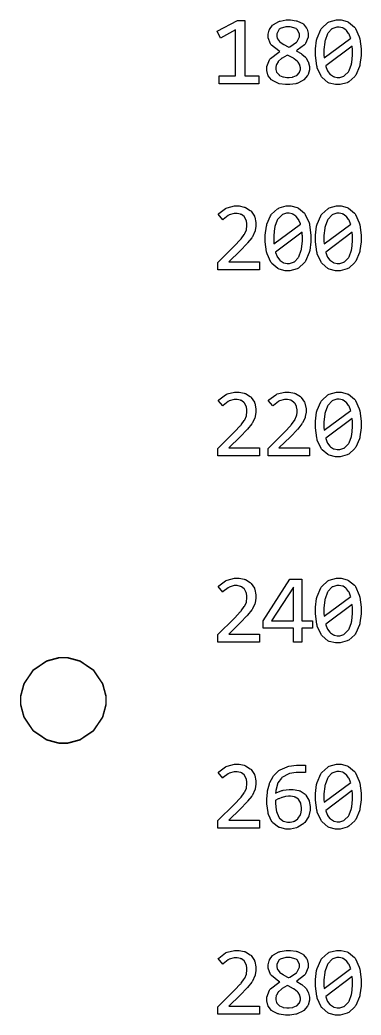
# Model space of a CAD drawing. Extents: x 0.4 to 7.8, y 0.3 to 11.2.
# Drawn here: x 0.362 to 1.228, y 3.305 to 5.825 of the extents above; entities that cross this region are included whole.
import ezdxf

# ---------------------------------------------------------------- set-up
doc = ezdxf.new("R2010")
doc.units = 0
doc.layers.get('0').update_dxf_attribs({"linetype": 'CONTINUOUS'})

msp = doc.modelspace()

# ---------------------------------------------------------------- linework, layer by layer
at = {"color": 9}
for points in [[(0.968317, 5.66368), (0.86811, 5.66368), (0.86811, 5.68343), (0.909125, 5.68343), (0.909125, 5.79992), (0.870876, 5.77914), (0.863064, 5.79719), (0.913846, 5.82394), (0.932671, 5.82394), (0.932671, 5.68343), (0.968317, 5.68343), (0.968317, 5.66368)], [(1.09695, 5.70372), (1.09695, 5.69922), (1.09343, 5.68701), (1.09277, 5.68565), (1.09207, 5.68435), (1.08241, 5.67339), (1.08116, 5.67247), (1.07992, 5.6716), (1.06527, 5.66476), (1.06358, 5.66428), (1.0619, 5.66385), (1.04666, 5.66146), (1.04161, 5.66146), (1.03581, 5.66146), (1.02018, 5.6639), (1.01855, 5.66439), (1.01687, 5.66488), (1.00304, 5.67171), (1.00195, 5.67258), (1.00081, 5.67344), (0.99235, 5.68381), (0.991808, 5.685), (0.991211, 5.68625), (0.98839, 5.69726), (0.98839, 5.7009), (0.98839, 5.70725), (0.995226, 5.72444), (0.996582, 5.72618), (0.997939, 5.72797), (1.01899, 5.74403), (1.02186, 5.74544), (1.01926, 5.74681), (1.00022, 5.76144), (0.999024, 5.76303), (0.997831, 5.76465), (0.991808, 5.78022), (0.991808, 5.78538), (0.991808, 5.78911), (0.994467, 5.79904), (0.995008, 5.80024), (0.995497, 5.80149), (1.00342, 5.81218), (1.0045, 5.8131), (1.00559, 5.81407), (1.01899, 5.82146), (1.02062, 5.822), (1.02219, 5.8226), (1.03803, 5.82542), (1.04335, 5.82542), (1.04872, 5.82542), (1.06337, 5.82319), (1.06494, 5.82269), (1.06652, 5.82232), (1.07959, 5.81608), (1.08068, 5.81526), (1.08171, 5.81446), (1.08968, 5.80464), (1.09022, 5.80344), (1.09071, 5.80231), (1.09337, 5.79156), (1.09337, 5.78792), (1.09337, 5.78201), (1.08686, 5.7659), (1.08556, 5.76426), (1.08426, 5.76264), (1.06597, 5.74843), (1.06358, 5.74718), (1.06473, 5.74658), (1.07574, 5.74007), (1.07677, 5.73936), (1.07775, 5.73867), (1.08664, 5.73074), (1.0874, 5.72982), (1.08816, 5.72894), (1.09391, 5.71918), (1.09435, 5.7181), (1.09478, 5.71707), (1.09695, 5.70708), (1.09695, 5.70372)], [(1.22787, 5.74338), (1.22787, 5.73503), (1.22483, 5.71246), (1.22423, 5.7099), (1.22358, 5.70742), (1.2143, 5.68587), (1.21311, 5.68403), (1.21186, 5.68224), (1.1964, 5.66835), (1.19455, 5.66732), (1.19271, 5.66635), (1.17464, 5.66146), (1.16867, 5.66146), (1.16282, 5.66146), (1.14708, 5.66547), (1.14534, 5.66624), (1.14355, 5.66704), (1.12863, 5.67947), (1.12739, 5.6811), (1.12614, 5.68278), (1.11659, 5.7041), (1.11594, 5.70665), (1.11523, 5.70925), (1.11193, 5.73486), (1.11193, 5.74338), (1.11193, 5.75174), (1.11491, 5.77431), (1.11556, 5.77681), (1.11616, 5.77935), (1.12543, 5.80089), (1.12668, 5.80268), (1.12788, 5.80453), (1.14334, 5.81847), (1.14524, 5.81944), (1.14708, 5.82047), (1.16509, 5.82542), (1.17112, 5.82542), (1.17692, 5.82542), (1.19265, 5.82135), (1.19444, 5.82053), (1.19618, 5.81976), (1.2111, 5.80735), (1.21235, 5.80561), (1.2136, 5.80399), (1.22314, 5.78271), (1.22385, 5.78011), (1.2245, 5.77756), (1.22787, 5.75196), (1.22787, 5.74338)], [(1.07167, 5.78624), (1.07167, 5.79031), (1.06521, 5.80149), (1.06397, 5.80236), (1.06266, 5.80328), (1.04758, 5.80772), (1.04259, 5.80772), (1.03722, 5.80772), (1.02252, 5.80333), (1.02127, 5.80246), (1.01997, 5.8016), (1.01367, 5.79047), (1.01367, 5.78674), (1.01367, 5.78456), (1.01519, 5.77865), (1.01552, 5.77794), (1.01579, 5.77729), (1.02045, 5.77094), (1.0211, 5.77035), (1.02176, 5.76981), (1.02978, 5.764), (1.03076, 5.7634), (1.03168, 5.76286), (1.04308, 5.75706), (1.04443, 5.75646), (1.04671, 5.75754), (1.0638, 5.76872), (1.06494, 5.76986), (1.06603, 5.77106), (1.07167, 5.78244), (1.07167, 5.78624)], [(1.13341, 5.74408), (1.13341, 5.74224), (1.13341, 5.73801), (1.13341, 5.73654), (1.13341, 5.73594), (1.13379, 5.72982), (1.1339, 5.72922), (1.20139, 5.77914), (1.20106, 5.78022), (1.19716, 5.78965), (1.19672, 5.79047), (1.19623, 5.79135), (1.1907, 5.79867), (1.19005, 5.79926), (1.1894, 5.79992), (1.18191, 5.80479), (1.1811, 5.80512), (1.18023, 5.8055), (1.17242, 5.80724), (1.16987, 5.80724), (1.16607, 5.80724), (1.15587, 5.80388), (1.15473, 5.80317), (1.15359, 5.80251), (1.14404, 5.79249), (1.14328, 5.79113), (1.14247, 5.78982), (1.13634, 5.77333), (1.13596, 5.77132), (1.13552, 5.76937), (1.13341, 5.75043), (1.13341, 5.74408)], [(1.20638, 5.74262), (1.20638, 5.74468), (1.20605, 5.75017), (1.206, 5.75082), (1.20595, 5.75151), (1.20546, 5.75825), (1.2054, 5.7589), (1.13791, 5.70871), (1.13818, 5.70768), (1.14204, 5.69792), (1.14252, 5.697), (1.14296, 5.69613), (1.1486, 5.68837), (1.14925, 5.68772), (1.1499, 5.68712), (1.15744, 5.68213), (1.15831, 5.68175), (1.15913, 5.68143), (1.16716, 5.67964), (1.16987, 5.67964), (1.17361, 5.67964), (1.18376, 5.68306), (1.1849, 5.68371), (1.18603, 5.6844), (1.19569, 5.69433), (1.19651, 5.69564), (1.19727, 5.697), (1.2034, 5.71332), (1.20383, 5.71528), (1.20421, 5.71729), (1.20638, 5.73633), (1.20638, 5.74262)], [(1.07384, 5.7021), (1.07384, 5.70432), (1.07259, 5.71018), (1.07237, 5.71089), (1.0721, 5.71164), (1.06776, 5.71869), (1.06717, 5.71935), (1.06652, 5.72006), (1.05805, 5.727), (1.05702, 5.72765), (1.05593, 5.72835), (1.04253, 5.73546), (1.04091, 5.73617), (1.0395, 5.73551), (1.02778, 5.72885), (1.02686, 5.72814), (1.02588, 5.72749), (1.01828, 5.72076), (1.01769, 5.72006), (1.01709, 5.7194), (1.01302, 5.7124), (1.0128, 5.71164), (1.01253, 5.71094), (1.01134, 5.70454), (1.01134, 5.70236), (1.01134, 5.69993), (1.01329, 5.69331), (1.01367, 5.6926), (1.01405, 5.69194), (1.01959, 5.68599), (1.02029, 5.68549), (1.02094, 5.685), (1.02919, 5.68137), (1.03017, 5.6811), (1.03109, 5.68088), (1.03971, 5.67964), (1.04259, 5.67964), (1.04563, 5.67964), (1.05382, 5.68078), (1.0548, 5.68099), (1.05572, 5.68126), (1.06402, 5.68457), (1.06473, 5.685), (1.06543, 5.68549), (1.07096, 5.69135), (1.0714, 5.692), (1.07178, 5.69271), (1.07384, 5.69976), (1.07384, 5.7021)], [(0.969672, 5.19239), (0.864529, 5.19239), (0.864529, 5.21143), (0.905817, 5.25244), (0.907497, 5.25412), (0.921224, 5.26861), (0.92231, 5.26981), (0.92334, 5.27106), (0.931586, 5.28212), (0.932183, 5.2831), (0.932726, 5.28413), (0.93674, 5.29372), (0.936957, 5.2946), (0.937121, 5.29551), (0.938151, 5.3035), (0.938151, 5.30615), (0.938151, 5.30897), (0.936794, 5.3164), (0.936578, 5.31728), (0.936307, 5.31819), (0.932238, 5.32601), (0.931694, 5.32667), (0.931099, 5.32736), (0.92399, 5.33263), (0.923122, 5.33301), (0.922254, 5.33344), (0.913465, 5.33535), (0.91059, 5.33535), (0.905979, 5.33535), (0.8935, 5.3316), (0.892144, 5.33083), (0.890733, 5.33008), (0.878039, 5.32032), (0.876899, 5.31912), (0.865181, 5.33317), (0.866644, 5.33479), (0.883951, 5.3475), (0.885906, 5.34842), (0.887858, 5.34939), (0.906956, 5.35417), (0.913357, 5.35417), (0.918186, 5.35417), (0.931207, 5.35151), (0.932671, 5.35097), (0.934136, 5.35047), (0.946724, 5.34283), (0.947808, 5.34179), (0.948839, 5.34082), (0.956976, 5.32861), (0.957574, 5.32715), (0.958117, 5.32574), (0.9611, 5.31218), (0.9611, 5.30761), (0.9611, 5.30339), (0.959039, 5.29199), (0.958658, 5.29069), (0.958225, 5.28939), (0.95204, 5.27636), (0.951226, 5.27507), (0.950413, 5.27382), (0.939996, 5.26047), (0.938747, 5.25906), (0.9375, 5.25771), (0.922743, 5.24257), (0.921061, 5.24089), (0.892144, 5.21268), (0.969672, 5.21268), (0.969672, 5.19239)], [(1.10059, 5.27214), (1.10059, 5.26378), (1.09755, 5.24121), (1.09695, 5.23867), (1.0963, 5.23617), (1.08702, 5.21463), (1.08583, 5.21278), (1.08458, 5.21099), (1.06912, 5.1971), (1.06728, 5.19607), (1.06543, 5.1951), (1.04736, 5.19021), (1.0414, 5.19021), (1.03554, 5.19021), (1.0198, 5.19422), (1.01807, 5.19499), (1.01628, 5.19581), (1.00136, 5.20822), (1.00011, 5.20985), (0.998861, 5.21153), (0.989312, 5.23281), (0.988661, 5.23535), (0.987956, 5.23796), (0.984646, 5.26361), (0.984646, 5.27214), (0.984646, 5.28049), (0.987631, 5.30306), (0.988282, 5.30556), (0.988878, 5.30811), (0.998156, 5.32964), (0.999403, 5.33143), (1.0006, 5.33328), (1.01606, 5.34717), (1.01796, 5.34814), (1.0198, 5.34918), (1.03782, 5.35417), (1.04384, 5.35417), (1.04964, 5.35417), (1.06538, 5.3501), (1.06717, 5.34928), (1.0689, 5.34853), (1.08382, 5.3361), (1.08507, 5.33436), (1.08632, 5.33274), (1.09587, 5.31147), (1.09657, 5.30886), (1.09722, 5.30632), (1.10059, 5.28071), (1.10059, 5.27214)], [(1.22787, 5.27214), (1.22787, 5.26378), (1.22483, 5.24121), (1.22423, 5.23867), (1.22358, 5.23617), (1.2143, 5.21463), (1.21311, 5.21278), (1.21186, 5.21099), (1.1964, 5.1971), (1.19455, 5.19607), (1.19271, 5.1951), (1.17464, 5.19021), (1.16867, 5.19021), (1.16282, 5.19021), (1.14708, 5.19422), (1.14534, 5.19499), (1.14355, 5.19581), (1.12863, 5.20822), (1.12739, 5.20985), (1.12614, 5.21153), (1.11659, 5.23281), (1.11594, 5.23535), (1.11523, 5.23796), (1.11193, 5.26361), (1.11193, 5.27214), (1.11193, 5.28049), (1.11491, 5.30306), (1.11556, 5.30556), (1.11616, 5.30811), (1.12543, 5.32964), (1.12668, 5.33143), (1.12788, 5.33328), (1.14334, 5.34717), (1.14524, 5.34814), (1.14708, 5.34918), (1.16509, 5.35417), (1.17112, 5.35417), (1.17692, 5.35417), (1.19265, 5.3501), (1.19444, 5.34928), (1.19618, 5.34853), (1.2111, 5.3361), (1.21235, 5.33436), (1.2136, 5.33274), (1.22314, 5.31147), (1.22385, 5.30886), (1.2245, 5.30632), (1.22787, 5.28071), (1.22787, 5.27214)], [(1.00613, 5.27285), (1.00613, 5.271), (1.00613, 5.26676), (1.00613, 5.26531), (1.00613, 5.26471), (1.00651, 5.25857), (1.00662, 5.25797), (1.07411, 5.30789), (1.07378, 5.30892), (1.06988, 5.31842), (1.06944, 5.31922), (1.06896, 5.3201), (1.06342, 5.32742), (1.06277, 5.32801), (1.06212, 5.32867), (1.05463, 5.33356), (1.05382, 5.33388), (1.05295, 5.33425), (1.04514, 5.33594), (1.04259, 5.33594), (1.03879, 5.33594), (1.02859, 5.33263), (1.02745, 5.33192), (1.02631, 5.33128), (1.01676, 5.32118), (1.016, 5.31982), (1.01519, 5.31853), (1.00906, 5.30208), (1.00868, 5.30007), (1.00825, 5.29812), (1.00613, 5.27919), (1.00613, 5.27285)], [(1.13341, 5.27285), (1.13341, 5.271), (1.13341, 5.26676), (1.13341, 5.26531), (1.13341, 5.26471), (1.13379, 5.25857), (1.1339, 5.25797), (1.20139, 5.30789), (1.20106, 5.30892), (1.19716, 5.31842), (1.19672, 5.31922), (1.19623, 5.3201), (1.1907, 5.32742), (1.19005, 5.32801), (1.1894, 5.32867), (1.18191, 5.33356), (1.1811, 5.33388), (1.18023, 5.33425), (1.17242, 5.33594), (1.16987, 5.33594), (1.16607, 5.33594), (1.15587, 5.33263), (1.15473, 5.33192), (1.15359, 5.33128), (1.14404, 5.32118), (1.14328, 5.31982), (1.14247, 5.31853), (1.13634, 5.30208), (1.13596, 5.30007), (1.13552, 5.29812), (1.13341, 5.27919), (1.13341, 5.27285)], [(1.0791, 5.27138), (1.0791, 5.27344), (1.07878, 5.27892), (1.07872, 5.27957), (1.07867, 5.28028), (1.07818, 5.28694), (1.07813, 5.2876), (1.01063, 5.23747), (1.01091, 5.23643), (1.01476, 5.22667), (1.01525, 5.22575), (1.01568, 5.22488), (1.02132, 5.21712), (1.02197, 5.21647), (1.02262, 5.21588), (1.03017, 5.21083), (1.03103, 5.21044), (1.03185, 5.21013), (1.03988, 5.20839), (1.04259, 5.20839), (1.04633, 5.20839), (1.05648, 5.21175), (1.05762, 5.2124), (1.05876, 5.21311), (1.06841, 5.2231), (1.06923, 5.22439), (1.06999, 5.22575), (1.07612, 5.24208), (1.07655, 5.24403), (1.07693, 5.24604), (1.0791, 5.26508), (1.0791, 5.27138)], [(1.20638, 5.27138), (1.20638, 5.27344), (1.20605, 5.27892), (1.206, 5.27957), (1.20595, 5.28028), (1.20546, 5.28694), (1.2054, 5.2876), (1.13791, 5.23747), (1.13818, 5.23643), (1.14204, 5.22667), (1.14252, 5.22575), (1.14296, 5.22488), (1.1486, 5.21712), (1.14925, 5.21647), (1.1499, 5.21588), (1.15744, 5.21083), (1.15831, 5.21044), (1.15913, 5.21013), (1.16716, 5.20839), (1.16987, 5.20839), (1.17361, 5.20839), (1.18376, 5.21175), (1.1849, 5.2124), (1.18603, 5.21311), (1.19569, 5.2231), (1.19651, 5.22439), (1.19727, 5.22575), (1.2034, 5.24208), (1.20383, 5.24403), (1.20421, 5.24604), (1.20638, 5.26508), (1.20638, 5.27138)], [(0.969672, 4.72114), (0.864529, 4.72114), (0.864529, 4.74018), (0.905817, 4.78119), (0.907497, 4.78288), (0.921224, 4.79736), (0.92231, 4.79856), (0.92334, 4.79981), (0.931586, 4.81087), (0.932183, 4.81185), (0.932726, 4.81288), (0.93674, 4.82249), (0.936957, 4.82335), (0.937121, 4.82428), (0.938151, 4.83225), (0.938151, 4.8349), (0.938151, 4.83772), (0.936794, 4.84517), (0.936578, 4.84603), (0.936307, 4.84694), (0.932238, 4.85476), (0.931694, 4.85542), (0.931099, 4.85612), (0.92399, 4.86139), (0.923122, 4.86176), (0.922254, 4.86219), (0.913465, 4.8641), (0.91059, 4.8641), (0.905979, 4.8641), (0.8935, 4.86035), (0.892144, 4.8596), (0.890733, 4.85883), (0.878039, 4.84907), (0.876899, 4.84787), (0.865181, 4.86193), (0.866644, 4.86356), (0.883951, 4.87625), (0.885906, 4.87717), (0.887858, 4.87815), (0.906956, 4.88292), (0.913357, 4.88292), (0.918186, 4.88292), (0.931207, 4.88026), (0.932671, 4.87972), (0.934136, 4.87924), (0.946724, 4.87158), (0.947808, 4.87056), (0.948839, 4.86957), (0.956976, 4.85736), (0.957574, 4.8559), (0.958117, 4.85449), (0.9611, 4.84093), (0.9611, 4.83637), (0.9611, 4.83214), (0.959039, 4.82075), (0.958658, 4.81944), (0.958225, 4.81814), (0.95204, 4.80512), (0.951226, 4.80382), (0.950413, 4.80257), (0.939996, 4.78922), (0.938747, 4.78782), (0.9375, 4.78646), (0.922743, 4.77132), (0.921061, 4.76964), (0.892144, 4.74143), (0.969672, 4.74143), (0.969672, 4.72114)], [(1.09695, 4.72114), (0.991808, 4.72114), (0.991808, 4.74018), (1.03309, 4.78119), (1.03478, 4.78288), (1.0485, 4.79736), (1.04959, 4.79856), (1.05062, 4.79981), (1.05887, 4.81087), (1.05946, 4.81185), (1.06, 4.81288), (1.06402, 4.82249), (1.06424, 4.82335), (1.0644, 4.82428), (1.06543, 4.83225), (1.06543, 4.8349), (1.06543, 4.83772), (1.06407, 4.84517), (1.06386, 4.84603), (1.06358, 4.84694), (1.05952, 4.85476), (1.05897, 4.85542), (1.05838, 4.85612), (1.05127, 4.86139), (1.0504, 4.86176), (1.04953, 4.86219), (1.04074, 4.8641), (1.03787, 4.8641), (1.03326, 4.8641), (1.02078, 4.86035), (1.01942, 4.8596), (1.01801, 4.85883), (1.00532, 4.84907), (1.00418, 4.84787), (0.992458, 4.86193), (0.993924, 4.86356), (1.01123, 4.87625), (1.01318, 4.87717), (1.01514, 4.87815), (1.03423, 4.88292), (1.04064, 4.88292), (1.04546, 4.88292), (1.05848, 4.88026), (1.05995, 4.87972), (1.06142, 4.87924), (1.074, 4.87158), (1.07509, 4.87056), (1.07612, 4.86957), (1.08426, 4.85736), (1.08485, 4.8559), (1.08539, 4.85449), (1.08838, 4.84093), (1.08838, 4.83637), (1.08838, 4.83214), (1.08632, 4.82075), (1.08594, 4.81944), (1.0855, 4.81814), (1.07932, 4.80512), (1.0785, 4.80382), (1.07769, 4.80257), (1.06728, 4.78922), (1.06603, 4.78782), (1.06478, 4.78646), (1.05002, 4.77132), (1.04834, 4.76964), (1.01942, 4.74143), (1.09695, 4.74143), (1.09695, 4.72114)], [(1.22787, 4.80089), (1.22787, 4.79254), (1.22483, 4.76997), (1.22423, 4.76742), (1.22358, 4.76492), (1.2143, 4.74338), (1.21311, 4.74154), (1.21186, 4.73975), (1.1964, 4.72586), (1.19455, 4.72483), (1.19271, 4.72385), (1.17464, 4.71897), (1.16867, 4.71897), (1.16282, 4.71897), (1.14708, 4.72299), (1.14534, 4.72374), (1.14355, 4.72456), (1.12863, 4.73699), (1.12739, 4.73861), (1.12614, 4.74029), (1.11659, 4.76156), (1.11594, 4.76411), (1.11523, 4.76671), (1.11193, 4.79237), (1.11193, 4.80089), (1.11193, 4.80925), (1.11491, 4.83182), (1.11556, 4.83431), (1.11616, 4.83686), (1.12543, 4.8584), (1.12668, 4.86019), (1.12788, 4.86203), (1.14334, 4.87592), (1.14524, 4.8769), (1.14708, 4.87793), (1.16509, 4.88292), (1.17112, 4.88292), (1.17692, 4.88292), (1.19265, 4.87885), (1.19444, 4.87804), (1.19618, 4.87728), (1.2111, 4.86486), (1.21235, 4.86312), (1.2136, 4.86149), (1.22314, 4.84022), (1.22385, 4.83762), (1.2245, 4.83507), (1.22787, 4.80946), (1.22787, 4.80089)], [(1.13341, 4.8016), (1.13341, 4.79975), (1.13341, 4.79551), (1.13341, 4.79406), (1.13341, 4.79346), (1.13379, 4.78733), (1.1339, 4.78674), (1.20139, 4.83664), (1.20106, 4.83768), (1.19716, 4.84717), (1.19672, 4.84799), (1.19623, 4.84885), (1.1907, 4.85618), (1.19005, 4.85678), (1.1894, 4.85742), (1.18191, 4.86231), (1.1811, 4.86263), (1.18023, 4.86301), (1.17242, 4.86469), (1.16987, 4.86469), (1.16607, 4.86469), (1.15587, 4.86139), (1.15473, 4.86068), (1.15359, 4.86003), (1.14404, 4.84993), (1.14328, 4.84858), (1.14247, 4.84728), (1.13634, 4.83083), (1.13596, 4.82883), (1.13552, 4.82688), (1.13341, 4.80794), (1.13341, 4.8016)], [(1.20638, 4.80013), (1.20638, 4.80219), (1.20605, 4.80767), (1.206, 4.80832), (1.20595, 4.80903), (1.20546, 4.81569), (1.2054, 4.81635), (1.13791, 4.76622), (1.13818, 4.76519), (1.14204, 4.75543), (1.14252, 4.7545), (1.14296, 4.75364), (1.1486, 4.74588), (1.14925, 4.74522), (1.1499, 4.74463), (1.15744, 4.73958), (1.15831, 4.73921), (1.15913, 4.73888), (1.16716, 4.73714), (1.16987, 4.73714), (1.17361, 4.73714), (1.18376, 4.7405), (1.1849, 4.74115), (1.18603, 4.74186), (1.19569, 4.75185), (1.19651, 4.75315), (1.19727, 4.7545), (1.2034, 4.77083), (1.20383, 4.77279), (1.20421, 4.77479), (1.20638, 4.79383), (1.20638, 4.80013)], [(0.969672, 4.24989), (0.864529, 4.24989), (0.864529, 4.26893), (0.905817, 4.30994), (0.907497, 4.31164), (0.921224, 4.32611), (0.92231, 4.32731), (0.92334, 4.32856), (0.931586, 4.33963), (0.932183, 4.3406), (0.932726, 4.34164), (0.93674, 4.35124), (0.936957, 4.35211), (0.937121, 4.35303), (0.938151, 4.361), (0.938151, 4.36367), (0.938151, 4.36649), (0.936794, 4.37392), (0.936578, 4.37478), (0.936307, 4.37571), (0.932238, 4.38351), (0.931694, 4.38417), (0.931099, 4.38488), (0.92399, 4.39014), (0.923122, 4.39051), (0.922254, 4.39094), (0.913465, 4.39285), (0.91059, 4.39285), (0.905979, 4.39285), (0.8935, 4.38911), (0.892144, 4.38835), (0.890733, 4.38758), (0.878039, 4.37782), (0.876899, 4.37663), (0.865181, 4.39068), (0.866644, 4.39231), (0.883951, 4.405), (0.885906, 4.40593), (0.887858, 4.4069), (0.906956, 4.41168), (0.913357, 4.41168), (0.918186, 4.41168), (0.931207, 4.40901), (0.932671, 4.40847), (0.934136, 4.40799), (0.946724, 4.40033), (0.947808, 4.39931), (0.948839, 4.39833), (0.956976, 4.38612), (0.957574, 4.38465), (0.958117, 4.38325), (0.9611, 4.36968), (0.9611, 4.36513), (0.9611, 4.36089), (0.959039, 4.3495), (0.958658, 4.34819), (0.958225, 4.3469), (0.95204, 4.33388), (0.951226, 4.33257), (0.950413, 4.33132), (0.939996, 4.31799), (0.938747, 4.31657), (0.9375, 4.31521), (0.922743, 4.30007), (0.921061, 4.29839), (0.892144, 4.27018), (0.969672, 4.27018), (0.969672, 4.24989)], [(1.22787, 4.32964), (1.22787, 4.32129), (1.22483, 4.29872), (1.22423, 4.29617), (1.22358, 4.29368), (1.2143, 4.27214), (1.21311, 4.27029), (1.21186, 4.2685), (1.1964, 4.25461), (1.19455, 4.25358), (1.19271, 4.25261), (1.17464, 4.24772), (1.16867, 4.24772), (1.16282, 4.24772), (1.14708, 4.25174), (1.14534, 4.2525), (1.14355, 4.25331), (1.12863, 4.26574), (1.12739, 4.26736), (1.12614, 4.26904), (1.11659, 4.29031), (1.11594, 4.29286), (1.11523, 4.29546), (1.11193, 4.32113), (1.11193, 4.32964), (1.11193, 4.338), (1.11491, 4.36057), (1.11556, 4.36307), (1.11616, 4.36561), (1.12543, 4.38715), (1.12668, 4.38894), (1.12788, 4.39079), (1.14334, 4.40468), (1.14524, 4.40565), (1.14708, 4.40668), (1.16509, 4.41168), (1.17112, 4.41168), (1.17692, 4.41168), (1.19265, 4.40761), (1.19444, 4.40679), (1.19618, 4.40603), (1.2111, 4.39361), (1.21235, 4.39187), (1.2136, 4.39025), (1.22314, 4.36897), (1.22385, 4.36638), (1.2245, 4.36382), (1.22787, 4.33822), (1.22787, 4.32964)], [(1.10487, 4.28521), (1.07764, 4.28521), (1.07764, 4.24989), (1.05593, 4.24989), (1.05593, 4.28521), (0.979113, 4.28521), (0.979113, 4.30388), (1.04715, 4.40944), (1.07764, 4.40944), (1.07764, 4.30388), (1.10487, 4.30388), (1.10487, 4.28521)], [(1.05593, 4.38894), (1.00038, 4.30388), (1.05593, 4.30388), (1.05593, 4.38894)], [(1.13341, 4.33035), (1.13341, 4.3285), (1.13341, 4.32428), (1.13341, 4.32281), (1.13341, 4.32221), (1.13379, 4.31608), (1.1339, 4.31549), (1.20139, 4.3654), (1.20106, 4.36643), (1.19716, 4.37592), (1.19672, 4.37674), (1.19623, 4.37761), (1.1907, 4.38493), (1.19005, 4.38553), (1.1894, 4.38618), (1.18191, 4.39106), (1.1811, 4.39139), (1.18023, 4.39176), (1.17242, 4.39344), (1.16987, 4.39344), (1.16607, 4.39344), (1.15587, 4.39014), (1.15473, 4.38943), (1.15359, 4.38878), (1.14404, 4.37869), (1.14328, 4.37733), (1.14247, 4.37603), (1.13634, 4.3596), (1.13596, 4.35758), (1.13552, 4.35563), (1.13341, 4.33669), (1.13341, 4.33035)], [(1.20638, 4.32889), (1.20638, 4.33094), (1.20605, 4.33643), (1.206, 4.33708), (1.20595, 4.33778), (1.20546, 4.34446), (1.2054, 4.34511), (1.13791, 4.29497), (1.13818, 4.29394), (1.14204, 4.28418), (1.14252, 4.28326), (1.14296, 4.28239), (1.1486, 4.27463), (1.14925, 4.27399), (1.1499, 4.27339), (1.15744, 4.26833), (1.15831, 4.26796), (1.15913, 4.26764), (1.16716, 4.2659), (1.16987, 4.2659), (1.17361, 4.2659), (1.18376, 4.26926), (1.1849, 4.26992), (1.18603, 4.27061), (1.19569, 4.2806), (1.19651, 4.2819), (1.19727, 4.28326), (1.2034, 4.29958), (1.20383, 4.30154), (1.20421, 4.30354), (1.20638, 4.3226), (1.20638, 4.32889)], [(0.969672, 3.77865), (0.864529, 3.77865), (0.864529, 3.79769), (0.905817, 3.83871), (0.907497, 3.84039), (0.921224, 3.85487), (0.92231, 3.85607), (0.92334, 3.85732), (0.931586, 3.86838), (0.932183, 3.86936), (0.932726, 3.87039), (0.93674, 3.87993), (0.936957, 3.88081), (0.937121, 3.88172), (0.938151, 3.88976), (0.938151, 3.89242), (0.938151, 3.89524), (0.936794, 3.90267), (0.936578, 3.90354), (0.936307, 3.90446), (0.932238, 3.91228), (0.931694, 3.91292), (0.931099, 3.91363), (0.92399, 3.91889), (0.923122, 3.91928), (0.922254, 3.91971), (0.913465, 3.9216), (0.91059, 3.9216), (0.905979, 3.9216), (0.8935, 3.91786), (0.892144, 3.9171), (0.890733, 3.91635), (0.878039, 3.90657), (0.876899, 3.90539), (0.865181, 3.91938), (0.866644, 3.92101), (0.883951, 3.93375), (0.885906, 3.93468), (0.887858, 3.93565), (0.906956, 3.94038), (0.913357, 3.94038), (0.918186, 3.94038), (0.931207, 3.93778), (0.932671, 3.93722), (0.934136, 3.93674), (0.946724, 3.9291), (0.947808, 3.92806), (0.948839, 3.92708), (0.956976, 3.91488), (0.957574, 3.91342), (0.958117, 3.912), (0.9611, 3.89844), (0.9611, 3.89388), (0.9611, 3.88965), (0.959039, 3.87819), (0.958658, 3.8769), (0.958225, 3.8756), (0.95204, 3.86257), (0.951226, 3.86128), (0.950413, 3.86003), (0.939996, 3.84674), (0.938747, 3.84532), (0.9375, 3.84397), (0.922743, 3.82878), (0.921061, 3.8271), (0.892144, 3.79893), (0.969672, 3.79893), (0.969672, 3.77865)], [(1.0989, 3.82921), (1.0989, 3.82406), (1.09549, 3.81017), (1.09483, 3.80854), (1.09418, 3.80697), (1.0848, 3.79292), (1.0836, 3.79172), (1.08236, 3.79058), (1.06765, 3.78119), (1.06592, 3.78049), (1.06418, 3.77983), (1.04834, 3.77647), (1.04308, 3.77647), (1.03722, 3.77647), (1.02148, 3.77994), (1.0198, 3.7806), (1.01807, 3.78136), (1.00396, 3.79215), (1.00282, 3.79357), (1.00168, 3.79503), (0.993001, 3.81342), (0.992458, 3.81565), (0.991863, 3.81787), (0.988878, 3.83985), (0.988878, 3.84711), (0.988878, 3.85308), (0.990235, 3.86893), (0.990506, 3.87082), (0.990722, 3.87278), (0.995063, 3.89074), (0.995714, 3.89242), (0.996311, 3.89415), (1.00445, 3.90961), (1.00548, 3.91097), (1.00646, 3.91238), (1.0191, 3.92443), (1.02062, 3.9254), (1.02214, 3.92643), (1.04004, 3.93425), (1.0421, 3.93479), (1.04416, 3.93539), (1.06402, 3.93821), (1.07069, 3.93821), (1.08643, 3.93821), (1.08643, 3.91965), (1.06934, 3.91965), (1.0631, 3.91965), (1.04628, 3.91683), (1.04454, 3.91624), (1.04275, 3.91569), (1.0281, 3.90767), (1.02696, 3.90657), (1.02577, 3.90554), (1.01671, 3.89301), (1.01611, 3.89154), (1.01546, 3.89008), (1.0115, 3.87375), (1.01134, 3.8719), (1.01085, 3.86692), (1.0121, 3.86768), (1.02691, 3.87369), (1.02859, 3.87414), (1.03027, 3.87462), (1.04536, 3.8769), (1.0504, 3.8769), (1.05566, 3.8769), (1.07004, 3.87397), (1.07156, 3.87337), (1.07308, 3.87283), (1.08567, 3.86458), (1.0867, 3.8635), (1.08767, 3.86247), (1.09527, 3.84993), (1.09581, 3.84847), (1.0963, 3.847), (1.0989, 3.83365), (1.0989, 3.82921)], [(1.22787, 3.85835), (1.22787, 3.84999), (1.22483, 3.82747), (1.22423, 3.82493), (1.22358, 3.82243), (1.2143, 3.80089), (1.21311, 3.79904), (1.21186, 3.79725), (1.1964, 3.78336), (1.19455, 3.78233), (1.19271, 3.78136), (1.17464, 3.77647), (1.16867, 3.77647), (1.16282, 3.77647), (1.14708, 3.78043), (1.14534, 3.78119), (1.14355, 3.78201), (1.12863, 3.79449), (1.12739, 3.79611), (1.12614, 3.79779), (1.11659, 3.81907), (1.11594, 3.82161), (1.11523, 3.82422), (1.11193, 3.84983), (1.11193, 3.85835), (1.11193, 3.86675), (1.11491, 3.88932), (1.11556, 3.89182), (1.11616, 3.89437), (1.12543, 3.9159), (1.12668, 3.91769), (1.12788, 3.91954), (1.14334, 3.93343), (1.14524, 3.9344), (1.14708, 3.93544), (1.16509, 3.94038), (1.17112, 3.94038), (1.17692, 3.94038), (1.19265, 3.93631), (1.19444, 3.93549), (1.19618, 3.93474), (1.2111, 3.92231), (1.21235, 3.92063), (1.2136, 3.919), (1.22314, 3.89774), (1.22385, 3.89513), (1.2245, 3.89258), (1.22787, 3.86692), (1.22787, 3.85835)], [(1.13341, 3.8591), (1.13341, 3.85721), (1.13341, 3.85297), (1.13341, 3.85151), (1.13341, 3.85092), (1.13379, 3.84478), (1.1339, 3.84418), (1.20139, 3.89415), (1.20106, 3.89518), (1.19716, 3.90468), (1.19672, 3.90549), (1.19623, 3.90636), (1.1907, 3.91368), (1.19005, 3.91428), (1.1894, 3.91493), (1.18191, 3.91982), (1.1811, 3.92014), (1.18023, 3.92051), (1.17242, 3.92219), (1.16987, 3.92219), (1.16607, 3.92219), (1.15587, 3.91889), (1.15473, 3.91818), (1.15359, 3.91754), (1.14404, 3.90744), (1.14328, 3.90608), (1.14247, 3.90479), (1.13634, 3.88835), (1.13596, 3.88633), (1.13552, 3.88439), (1.13341, 3.86546), (1.13341, 3.8591)], [(1.07666, 3.82785), (1.07666, 3.83117), (1.07509, 3.84006), (1.07482, 3.84104), (1.07449, 3.84207), (1.06993, 3.85037), (1.06934, 3.85101), (1.06868, 3.85172), (1.06066, 3.85704), (1.05968, 3.85736), (1.0587, 3.85781), (1.0491, 3.85969), (1.0459, 3.85969), (1.04351, 3.85969), (1.03727, 3.859), (1.03651, 3.85883), (1.0357, 3.85872), (1.02789, 3.85667), (1.02713, 3.85639), (1.02637, 3.85618), (1.0191, 3.85331), (1.01845, 3.85297), (1.01774, 3.85265), (1.01139, 3.84924), (1.01085, 3.84885), (1.01085, 3.84229), (1.0127, 3.82428), (1.01307, 3.82249), (1.0134, 3.82075), (1.01883, 3.80669), (1.01953, 3.80561), (1.02024, 3.80458), (1.02919, 3.7971), (1.03027, 3.7966), (1.0313, 3.79617), (1.0415, 3.79389), (1.04492, 3.79389), (1.04807, 3.79389), (1.05664, 3.79579), (1.05762, 3.79611), (1.05859, 3.7965), (1.06695, 3.80214), (1.06765, 3.80285), (1.06836, 3.8036), (1.07384, 3.81239), (1.07422, 3.81342), (1.0746, 3.81451), (1.07666, 3.82454), (1.07666, 3.82785)], [(1.20638, 3.85764), (1.20638, 3.85969), (1.20605, 3.86518), (1.206, 3.86583), (1.20595, 3.86654), (1.20546, 3.87321), (1.2054, 3.87386), (1.13791, 3.82368), (1.13818, 3.82264), (1.14204, 3.81288), (1.14252, 3.81196), (1.14296, 3.81108), (1.1486, 3.80333), (1.14925, 3.80268), (1.1499, 3.80208), (1.15744, 3.7971), (1.15831, 3.79671), (1.15913, 3.79639), (1.16716, 3.79465), (1.16987, 3.79465), (1.17361, 3.79465), (1.18376, 3.79801), (1.1849, 3.79867), (1.18603, 3.79937), (1.19569, 3.80935), (1.19651, 3.81065), (1.19727, 3.81201), (1.2034, 3.82835), (1.20383, 3.83029), (1.20421, 3.83231), (1.20638, 3.85135), (1.20638, 3.85764)], [(0.969672, 3.3074), (0.864529, 3.3074), (0.864529, 3.32644), (0.905817, 3.36746), (0.907497, 3.36914), (0.921224, 3.38363), (0.92231, 3.38482), (0.92334, 3.38607), (0.931586, 3.39714), (0.932183, 3.39811), (0.932726, 3.39914), (0.93674, 3.40869), (0.936957, 3.40956), (0.937121, 3.41049), (0.938151, 3.41851), (0.938151, 3.42117), (0.938151, 3.42399), (0.936794, 3.43143), (0.936578, 3.43229), (0.936307, 3.43321), (0.932238, 3.44103), (0.931694, 3.44168), (0.931099, 3.44239), (0.92399, 3.44764), (0.923122, 3.44803), (0.922254, 3.44846), (0.913465, 3.45036), (0.91059, 3.45036), (0.905979, 3.45036), (0.8935, 3.44661), (0.892144, 3.44586), (0.890733, 3.4451), (0.878039, 3.43533), (0.876899, 3.43414), (0.865181, 3.44814), (0.866644, 3.44976), (0.883951, 3.46251), (0.885906, 3.46343), (0.887858, 3.46442), (0.906956, 3.46912), (0.913357, 3.46912), (0.918186, 3.46912), (0.931207, 3.46653), (0.932671, 3.46599), (0.934136, 3.4655), (0.946724, 3.45785), (0.947808, 3.45682), (0.948839, 3.45583), (0.956976, 3.44362), (0.957574, 3.44217), (0.958117, 3.44075), (0.9611, 3.42719), (0.9611, 3.42264), (0.9611, 3.4184), (0.959039, 3.40696), (0.958658, 3.40565), (0.958225, 3.40435), (0.95204, 3.39133), (0.951226, 3.39003), (0.950413, 3.38878), (0.939996, 3.37549), (0.938747, 3.37408), (0.9375, 3.37272), (0.922743, 3.35753), (0.921061, 3.35585), (0.892144, 3.32769), (0.969672, 3.32769), (0.969672, 3.3074)], [(1.09695, 3.34744), (1.09695, 3.34293), (1.09343, 3.33074), (1.09277, 3.32937), (1.09207, 3.32807), (1.08241, 3.31711), (1.08116, 3.31619), (1.07992, 3.31532), (1.06527, 3.30849), (1.06358, 3.308), (1.0619, 3.30757), (1.04666, 3.30524), (1.04161, 3.30524), (1.03581, 3.30524), (1.02018, 3.30767), (1.01855, 3.30817), (1.01687, 3.30865), (1.00304, 3.31543), (1.00195, 3.31629), (1.00081, 3.31722), (0.99235, 3.32758), (0.991808, 3.32878), (0.991211, 3.32997), (0.98839, 3.34099), (0.98839, 3.34463), (0.98839, 3.35097), (0.995226, 3.36817), (0.996582, 3.3699), (0.997939, 3.37169), (1.01899, 3.38781), (1.02186, 3.38921), (1.01926, 3.39057), (1.00022, 3.40522), (0.999024, 3.40679), (0.997831, 3.40842), (0.991808, 3.42393), (0.991808, 3.4291), (0.991808, 3.43283), (0.994467, 3.44282), (0.995008, 3.44401), (0.995497, 3.44521), (1.00342, 3.45589), (1.0045, 3.45682), (1.00559, 3.45779), (1.01899, 3.46517), (1.02062, 3.46571), (1.02219, 3.46631), (1.03803, 3.46912), (1.04335, 3.46912), (1.04872, 3.46912), (1.06337, 3.46696), (1.06494, 3.46647), (1.06652, 3.46604), (1.07959, 3.45985), (1.08068, 3.45904), (1.08171, 3.45822), (1.08968, 3.44835), (1.09022, 3.44715), (1.09071, 3.44601), (1.09337, 3.43528), (1.09337, 3.43169), (1.09337, 3.42578), (1.08686, 3.40961), (1.08556, 3.40799), (1.08426, 3.40636), (1.06597, 3.39214), (1.06358, 3.3909), (1.06473, 3.39035), (1.07574, 3.38385), (1.07677, 3.38308), (1.07775, 3.38238), (1.08664, 3.37446), (1.0874, 3.37358), (1.08816, 3.37272), (1.09391, 3.36296), (1.09435, 3.36187), (1.09478, 3.36079), (1.09695, 3.35081), (1.09695, 3.34744)], [(1.22787, 3.3871), (1.22787, 3.37875), (1.22483, 3.35622), (1.22423, 3.35368), (1.22358, 3.35118), (1.2143, 3.32964), (1.21311, 3.32781), (1.21186, 3.32601), (1.1964, 3.31213), (1.19455, 3.31108), (1.19271, 3.31011), (1.17464, 3.30524), (1.16867, 3.30524), (1.16282, 3.30524), (1.14708, 3.30919), (1.14534, 3.30994), (1.14355, 3.31076), (1.12863, 3.32324), (1.12739, 3.32488), (1.12614, 3.32656), (1.11659, 3.34782), (1.11594, 3.35038), (1.11523, 3.35297), (1.11193, 3.37858), (1.11193, 3.3871), (1.11193, 3.39551), (1.11491, 3.41808), (1.11556, 3.42057), (1.11616, 3.42312), (1.12543, 3.44467), (1.12668, 3.44646), (1.12788, 3.44829), (1.14334, 3.46218), (1.14524, 3.46317), (1.14708, 3.46419), (1.16509, 3.46912), (1.17112, 3.46912), (1.17692, 3.46912), (1.19265, 3.46506), (1.19444, 3.46425), (1.19618, 3.46349), (1.2111, 3.45107), (1.21235, 3.44937), (1.2136, 3.44775), (1.22314, 3.42649), (1.22385, 3.42389), (1.2245, 3.42133), (1.22787, 3.39567), (1.22787, 3.3871)], [(1.07167, 3.42996), (1.07167, 3.43403), (1.06521, 3.44521), (1.06397, 3.44607), (1.06266, 3.447), (1.04758, 3.45144), (1.04259, 3.45144), (1.03722, 3.45144), (1.02252, 3.4471), (1.02127, 3.44618), (1.01997, 3.44532), (1.01367, 3.43419), (1.01367, 3.43044), (1.01367, 3.42828), (1.01519, 3.42236), (1.01552, 3.42165), (1.01579, 3.42101), (1.02045, 3.41471), (1.0211, 3.41411), (1.02176, 3.41351), (1.02978, 3.40771), (1.03076, 3.40713), (1.03168, 3.40657), (1.04308, 3.40076), (1.04443, 3.40018), (1.04671, 3.40126), (1.0638, 3.41249), (1.06494, 3.41363), (1.06603, 3.41482), (1.07167, 3.42622), (1.07167, 3.42996)], [(1.13341, 3.38786), (1.13341, 3.38596), (1.13341, 3.38172), (1.13341, 3.38026), (1.13341, 3.37967), (1.13379, 3.37354), (1.1339, 3.37294), (1.20139, 3.4229), (1.20106, 3.42393), (1.19716, 3.43343), (1.19672, 3.43425), (1.19623, 3.43511), (1.1907, 3.44243), (1.19005, 3.44303), (1.1894, 3.44368), (1.18191, 3.44857), (1.1811, 3.44889), (1.18023, 3.44928), (1.17242, 3.45096), (1.16987, 3.45096), (1.16607, 3.45096), (1.15587, 3.44764), (1.15473, 3.44694), (1.15359, 3.44629), (1.14404, 3.43619), (1.14328, 3.43485), (1.14247, 3.43354), (1.13634, 3.4171), (1.13596, 3.4151), (1.13552, 3.41314), (1.13341, 3.39421), (1.13341, 3.38786)], [(1.20638, 3.38639), (1.20638, 3.38846), (1.20605, 3.39393), (1.206, 3.39458), (1.20595, 3.39529), (1.20546, 3.40196), (1.2054, 3.40261), (1.13791, 3.35243), (1.13818, 3.3514), (1.14204, 3.34164), (1.14252, 3.34071), (1.14296, 3.33985), (1.1486, 3.33208), (1.14925, 3.33143), (1.1499, 3.33083), (1.15744, 3.32585), (1.15831, 3.32547), (1.15913, 3.32514), (1.16716, 3.3234), (1.16987, 3.3234), (1.17361, 3.3234), (1.18376, 3.32676), (1.1849, 3.32742), (1.18603, 3.32813), (1.19569, 3.33811), (1.19651, 3.33942), (1.19727, 3.34076), (1.2034, 3.3571), (1.20383, 3.35906), (1.20421, 3.36106), (1.20638, 3.3801), (1.20638, 3.38639)], [(1.07384, 3.34586), (1.07384, 3.3481), (1.07259, 3.35394), (1.07237, 3.35465), (1.0721, 3.35536), (1.06776, 3.36242), (1.06717, 3.36307), (1.06652, 3.36376), (1.05805, 3.37071), (1.05702, 3.37136), (1.05593, 3.37207), (1.04253, 3.37924), (1.04091, 3.37993), (1.0395, 3.37929), (1.02778, 3.37256), (1.02686, 3.37185), (1.02588, 3.37121), (1.01828, 3.36453), (1.01769, 3.36382), (1.01709, 3.36317), (1.01302, 3.35613), (1.0128, 3.35536), (1.01253, 3.35465), (1.01134, 3.34825), (1.01134, 3.34608), (1.01134, 3.34364), (1.01329, 3.33708), (1.01367, 3.33632), (1.01405, 3.33567), (1.01959, 3.32975), (1.02029, 3.32926), (1.02094, 3.32878), (1.02919, 3.32514), (1.03017, 3.32488), (1.03109, 3.32465), (1.03971, 3.3234), (1.04259, 3.3234), (1.04563, 3.3234), (1.05382, 3.32454), (1.0548, 3.32476), (1.05572, 3.32497), (1.06402, 3.32835), (1.06473, 3.32878), (1.06543, 3.32926), (1.07096, 3.33507), (1.0714, 3.33572), (1.07178, 3.33649), (1.07384, 3.34353), (1.07384, 3.34586)]]:
    msp.add_lwpolyline(points, close=True, dxfattribs=at)
at = {"color": 0, "const_width": 0.003937}
msp.add_lwpolyline([(0.580729, 4.10206), (0.580729, 4.09153), (0.572211, 4.05994), (0.54899, 4.0255), (0.51454, 4.00228), (0.482964, 3.99376), (0.472439, 3.99376), (0.46186, 3.99376), (0.430285, 4.00228), (0.395833, 4.0255), (0.372613, 4.05994), (0.36415, 4.09153), (0.36415, 4.10206), (0.36415, 4.11263), (0.372613, 4.14421), (0.395833, 4.17865), (0.430285, 4.20188), (0.46186, 4.21035), (0.472439, 4.21035), (0.482964, 4.21035), (0.51454, 4.20188), (0.54899, 4.17865), (0.572211, 4.14421), (0.580729, 4.11263), (0.580729, 4.10206)], close=True, dxfattribs=at)

doc.saveas('drawing.dxf')
